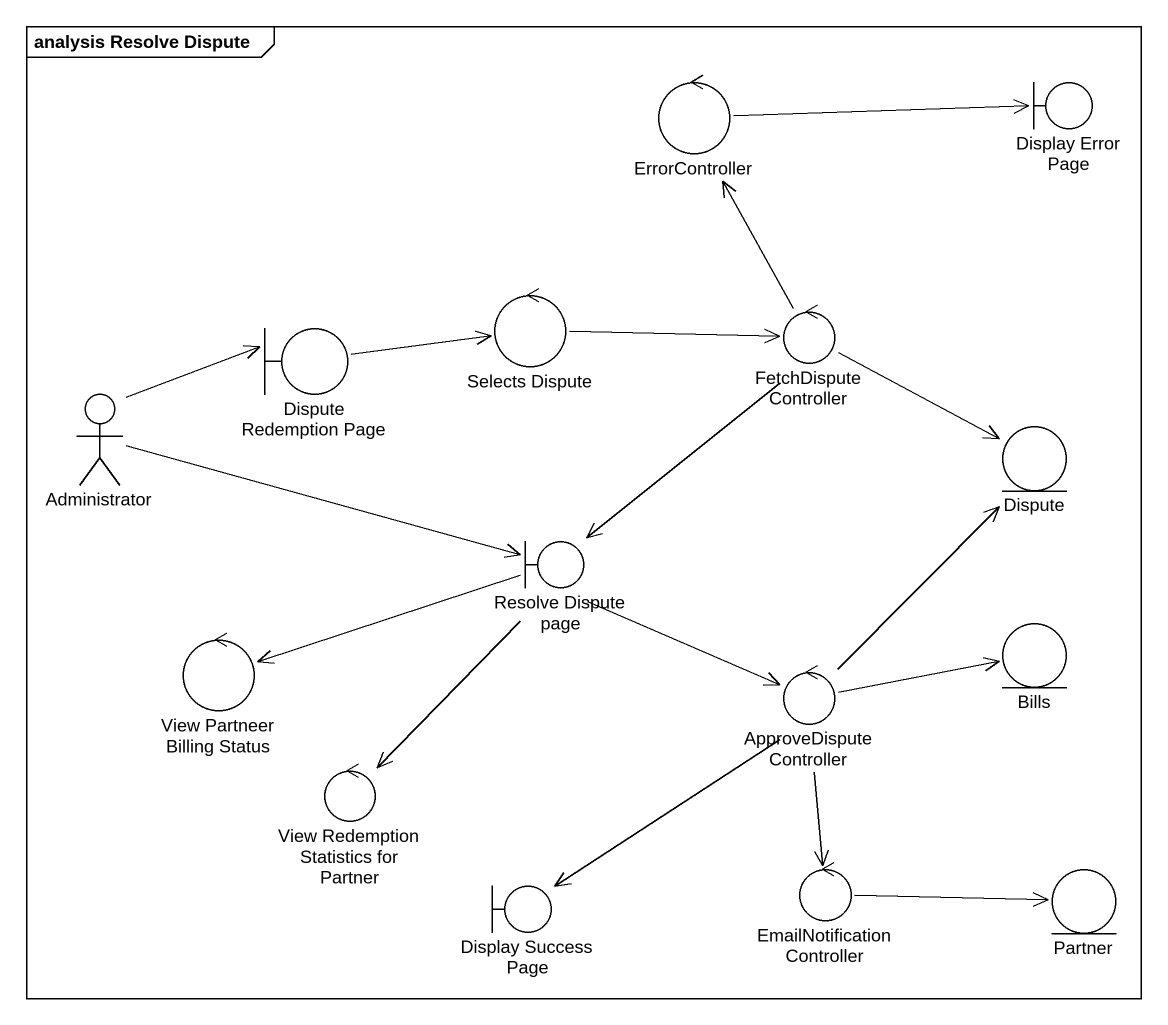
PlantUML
@startuml
mainframe analysis Resolve Dispute
control ErrorController
boundary "Display Error Page" as Display_Error_Page
control "Selects Dispute" as Selects_Dispute
control FetchDisputeController
boundary "Dispute Redemption Page" as Dispute_Redemption_Page
actor Administrator
entity Dispute
boundary "Resolve Dispute page" as Resolve_Dispute_page
control "View Partneer Billing Status" as View_Partneer_Billing_Status
control ApproveDisputeController
entity Bills
control "View Redemption Statistics for Partner" as View_Redemption_Statistics
boundary "Display Success Page" as Display_Success_Page
control EmailNotificationController
entity Partner
ErrorController -right-> Display_Error_Page
Selects_Dispute -right-> FetchDisputeController
FetchDisputeController -up-> ErrorController
FetchDisputeController -right-> Dispute
FetchDisputeController --> Resolve_Dispute_page
Dispute_Redemption_Page -right-> Selects_Dispute
Administrator -right-> Dispute_Redemption_Page
Administrator -right-> Resolve_Dispute_page
Resolve_Dispute_page -left-> View_Partneer_Billing_Status
Resolve_Dispute_page -right-> ApproveDisputeController
Resolve_Dispute_page --> View_Redemption_Statistics
ApproveDisputeController -up-> Dispute
ApproveDisputeController -right-> Bills
ApproveDisputeController --> Display_Success_Page
ApproveDisputeController --> EmailNotificationController
EmailNotificationController -right-> Partner
@enduml
